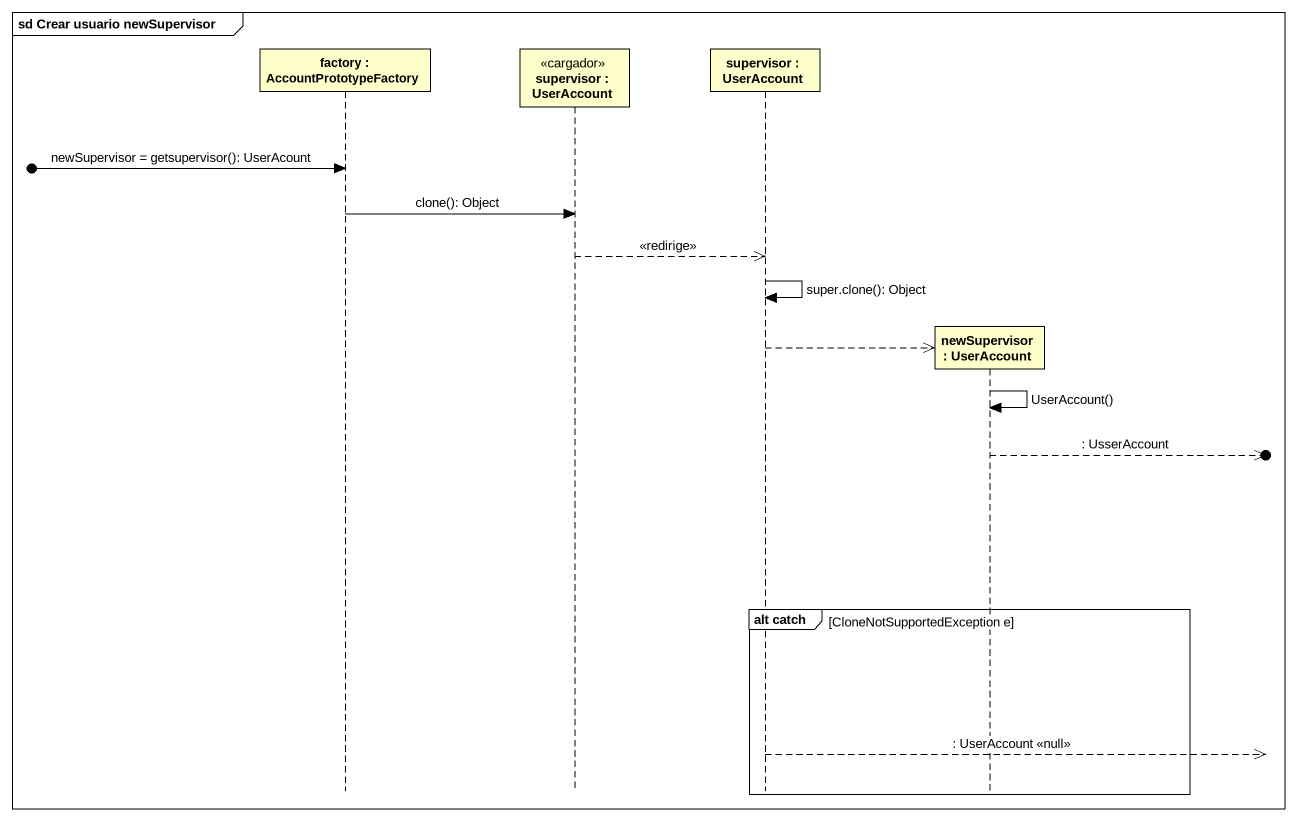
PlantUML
@startuml
mainframe sd Crear usuario newSupervisor
hide footbox
participant "factory : AccountPrototypeFactory" as factory
participant "supervisor : UserAccount" as supervisor <<cargador>>
participant "supervisor : UserAccount" as supervisor_2
participant "newSupervisor : UserAccount" as newSupervisor

[o-> factory : newSupervisor = getsupervisor(): UserAcount
factory -> supervisor : clone(): Object
supervisor -->> supervisor_2 : <<redirige>>
supervisor_2 -> supervisor_2 : super.clone(): Object
supervisor_2 -->> newSupervisor **
newSupervisor -> newSupervisor : UserAccount()
newSupervisor -->>o] : : UsserAccount
group alt catch [CloneNotSupportedException e]
  supervisor_2 -->>o] : : UserAccount <<null>>
end
@enduml
